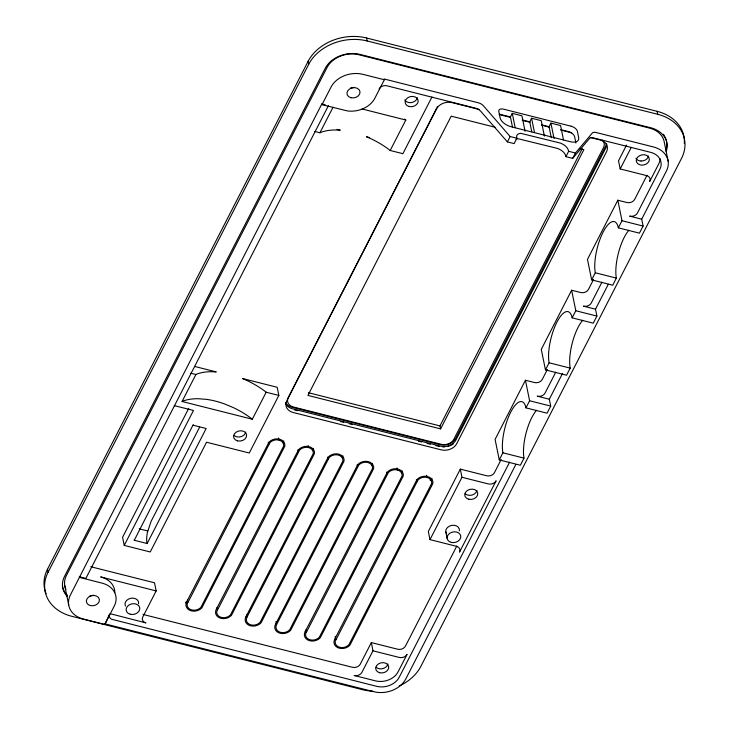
<?xml version="1.0" encoding="UTF-8"?>
<svg xmlns="http://www.w3.org/2000/svg" width="729" height="729" viewBox="0 0 729 729"><rect width="100%" height="100%" fill="white"/><g stroke="black" fill="none" stroke-linecap="round" stroke-linejoin="round"><path stroke-width="1.09" d="M278.997 440.088A7.764 6.014 -11.5 0 0 269.93 442.676L187.198 603.913A7.764 6.014 -11.5 0 0 191.836 609.954A7.764 6.014 -11.5 0 0 200.903 607.375L283.636 446.13A7.764 6.014 -11.5 0 0 278.997 440.088L278.569 438.011M308.604 447.56A7.764 6.014 -11.5 0 0 299.537 450.148L216.805 611.385A7.764 6.014 -11.5 0 0 221.443 617.427A7.764 6.014 -11.5 0 0 230.51 614.848L313.242 453.602A7.764 6.014 -11.5 0 0 308.604 447.56L308.176 445.483M283.098 442.913L283.763 440.954M247.013 617.071L246.411 618.857A7.764 6.014 -11.5 0 0 251.049 624.899A7.764 6.014 -11.5 0 0 260.116 622.311L342.849 461.074A7.764 6.014 -11.5 0 0 338.21 455.033A7.764 6.014 -11.5 0 0 329.144 457.621L247.013 617.071L246.584 614.994M312.705 450.385L313.37 448.426M276.619 624.543L276.009 626.329A7.764 6.014 -11.5 0 0 280.647 632.371A7.764 6.014 -11.5 0 0 289.714 629.783L372.455 468.547A7.764 6.014 -11.5 0 0 367.817 462.505A7.764 6.014 -11.5 0 0 358.75 465.093L276.619 624.543L275.981 621.427M342.302 457.858L342.976 455.889M397.423 469.977A7.764 6.014 -11.5 0 0 388.347 472.565L305.615 633.802A7.764 6.014 -11.5 0 0 310.253 639.843A7.764 6.014 -11.5 0 0 319.32 637.255L402.053 476.019A7.764 6.014 -11.5 0 0 397.423 469.977L396.995 467.89M371.908 465.33L372.583 463.362M427.021 477.449A7.764 6.014 -11.5 0 0 417.954 480.028L335.222 641.274A7.764 6.014 -11.5 0 0 339.86 647.316A7.764 6.014 -11.5 0 0 348.927 644.728L431.659 483.491A7.764 6.014 -11.5 0 0 427.021 477.449L426.602 475.363M401.515 472.802L402.18 470.834M431.121 480.274L431.787 478.306M628.899 230.227A29.98 9.987 -75.8 0 0 616.032 275.881L616.36 278.095L612.752 285.203L591.647 279.872L587.474 259.369L617.818 200.22L626.867 202.507A5.996 4.647 -11.5 0 0 634.658 199.391L647.006 175.315M46.109 593.679A44.979 34.855 -11.5 0 1 47.467 569.276L308.094 61.364A44.979 34.855 -11.5 0 1 366.532 37.99L657.102 111.318A44.979 34.855 -11.5 0 1 684.321 143.586M372.747 691.165A44.979 34.855 -11.5 0 1 362.468 689.67L71.952 616.351A44.979 34.855 -11.5 0 1 48.078 572.247L308.695 64.334L308.094 61.364M79.415 577.395L101.914 583.082A23.374 18.107 -11.4 0 1 114.28 606.018L104.794 624.461L83.443 619.076A24.586 19.054 -11.5 0 1 70.394 594.964L321.853 103.928L325.143 104.785M321.999 104.675L331.012 87.125A24.586 19.054 -11.5 0 1 362.96 74.349L384.347 79.743L374.861 98.215A23.392 18.116 -11.5 0 1 347.341 110.917L321.999 104.675L321.853 103.928M328.442 105.641L85.876 578.407L79.27 576.703M314.755 131.466L319.922 132.769L333.053 107.181M188.72 408.368L122.581 537.264L124.231 545.41L150.238 551.971L206.562 442.23L249.282 453.01L278.843 395.428L266.176 392.229L252.325 419.23L182.059 401.488L195.91 374.496L197.349 373.886A56.971 30.6 27.2 0 1 211.765 371.708L216.249 371.908L194.607 366.432M124.231 545.41L193.477 410.454L174.222 405.616M193.303 425.271L206.152 428.515L147.14 543.524L134.291 540.28L193.231 424.615M104.794 624.461L109.742 613.873M90.77 566.734L154.502 582.781L156.17 590.918L142.766 617.016A5.996 4.647 -11.5 0 0 145.946 622.903L110.453 613.763M369.676 137.581L366.405 136.76L371.425 138.975A56.971 30.6 27.2 0 1 388.338 149.053L390.188 150.484L405.807 120.039L404.577 119.082M431.933 97.021L402.882 153.691L390.188 150.484M437.464 106.726L288.237 397.56A9.595 7.436 -11.5 0 0 293.313 406.973L441.337 444.335A9.595 7.436 -11.5 0 0 453.803 439.341L603.557 147.495A9.595 7.436 -11.5 0 0 602.373 140.159M512.441 126.882L510.418 116.959L512.268 113.36L521.928 115.802L525.071 131.238M591.647 279.872L595.283 272.774L594.955 270.559A29.98 9.987 -75.8 0 1 603.111 232.104A29.98 9.987 -75.8 0 1 617.846 225.944L618.347 227.831L639.424 233.152L643.096 226.054L641.702 219.183L629.637 216.139A5.996 4.647 -11.5 0 0 637.428 213.023L659.818 169.392A17.387 13.477 -11.5 0 0 650.614 152.334L593.524 137.936A5.996 3.226 27.2 0 0 589.87 138.045L572.666 158.375L565.904 156.671L568.656 151.304C568.009 147.185 564.146 144.615 560.555 143.139L521.062 133.416A9.003 4.839 27.2 0 0 516.633 136.35L516.907 138.237L514.145 143.604L507.384 141.9L510.145 136.533L483.491 105.878A5.996 3.217 27.2 0 0 478.37 102.816L384.192 78.996L384.347 79.743M531.76 131.767L529.746 121.834L531.587 118.235L541.255 120.677L544.39 136.113M551.306 137.745L549.065 126.718L550.914 123.119L560.574 125.552L563.49 139.895M572.666 158.375L575.418 153.008L592.641 132.66A5.996 3.226 27.2 0 1 596.295 132.55L653.384 146.93A24.586 19.054 -11.5 0 1 666.397 171.06L641.702 219.183M495.064 127.238L451.205 116.166L307.911 395.41L440.589 428.889L439.988 425.918L582.234 148.698M440.589 428.889L583.874 149.645L579.491 148.543M460.318 469.121L428.333 531.45L429.992 539.615L456.327 546.267A5.996 4.647 -11.5 0 1 459.498 552.145L496.112 480.803A5.996 4.647 -11.5 0 1 488.321 483.919L461.976 477.285L460.318 469.121L486.662 475.764A5.996 4.647 -11.5 0 0 494.453 472.647L501.142 459.616M626.576 145.071L618.511 160.79L620.179 168.946L646.532 175.58A5.996 4.647 -11.5 0 1 649.703 181.466L658.706 163.952A17.387 13.477 -11.5 0 0 660.064 158.649M456.819 546.003L405.452 646.113A5.996 4.647 -11.5 0 1 397.66 649.229L371.343 642.586L360.254 664.174A5.996 4.647 -11.5 0 1 352.462 667.29L144.296 614.747A5.996 4.647 -11.5 0 1 142.957 614.237M620.179 168.946L631.268 147.358M372.966 650.815L361.921 672.357A5.996 4.647 -11.5 0 1 354.13 675.473L375.517 680.868A17.387 13.477 -11.5 0 0 398.107 671.828L407.074 654.323A5.996 4.647 -11.5 0 1 399.273 657.44L372.966 650.815L371.343 642.586M429.992 539.615L461.976 477.285M547.379 369.485L542.276 379.426A5.996 4.647 -11.5 0 1 534.485 382.543L525.436 380.256L495.091 439.405L499.265 459.908L520.369 465.239L524.014 458.14L523.677 455.917A29.98 9.987 -75.8 0 1 536.553 410.272M593.57 279.462L588.467 289.404A5.996 4.647 -11.5 0 1 580.676 292.52L571.627 290.242L541.283 349.391L545.456 369.895L566.561 375.216L570.206 368.118L569.868 365.903A29.98 9.987 -75.8 0 1 582.735 320.25M499.265 459.908L502.91 452.809L502.573 450.595A29.98 9.987 -75.8 0 1 510.737 412.14A29.98 9.987 -75.8 0 1 525.463 405.98L525.964 407.866L547.078 413.188L550.723 406.089L549.32 399.219L562.606 373.33M525.964 407.866L529.609 400.768L525.436 380.256M545.456 369.895L549.092 362.796L548.764 360.573A29.98 9.987 -75.8 0 1 556.929 322.118A29.98 9.987 -75.8 0 1 571.654 315.958L572.156 317.844L593.269 323.175L596.905 316.076L595.511 309.205L608.287 284.301M572.156 317.844L575.801 310.745L571.627 290.242M618.347 227.831L621.992 220.732L617.818 200.22M509.589 462.186L399.219 677.268A17.387 13.477 -11.5 0 1 376.62 686.308L111.573 619.24A5.996 4.647 -11.5 0 1 109.332 615.085M555.753 372.182L545.055 393.068A5.996 4.647 -11.5 0 1 537.264 396.184L549.32 399.219M601.944 282.169L591.246 303.036A5.996 4.647 -11.5 0 1 583.446 306.153L595.511 309.205M515.859 464.437L405.798 678.936A24.586 19.054 -11.5 0 1 373.849 691.712L104.657 623.778M199.646 427.194L151.076 521.372L147.349 532.635A15.828 5.276 -75.8 0 0 146.976 543.05L147.14 543.524M430.001 480.074L431.951 479.026M319.922 132.769L321.38 132.159A56.971 30.6 27.2 0 1 335.805 129.981L340.279 130.19L337.035 129.37M182.059 401.488L183.498 400.886A56.971 30.6 27.2 0 1 197.914 398.708L206.362 399.346A56.971 30.6 27.2 0 1 224.45 403.893L233.544 407.702A56.971 30.6 27.2 0 1 250.457 417.781L252.325 419.23M641.083 161.009L642.796 160.881A6.597 5.103 -11.4 0 0 648.464 156.024M190.725 373.202L195.91 374.496M308.695 64.334A44.979 34.855 -11.5 0 1 367.134 40.961L657.704 114.289A44.979 34.855 -11.5 0 1 681.506 158.421L420.906 666.288A44.979 34.855 -11.5 0 1 399.282 685.971M510.418 116.959L500.759 114.526A5.996 3.226 27.2 0 0 499.365 114.289M522.228 119.939L529.746 121.834M541.556 124.823L549.065 126.718M560.874 129.698L568.392 131.594A5.996 3.226 27.2 0 1 574.625 136.697L575.91 143.021M479.545 109.56L452.135 102.643A11.992 9.295 -11.5 0 0 436.553 108.876L286.798 400.722A11.992 9.295 -11.5 0 0 293.149 412.486L441.173 449.848A11.992 9.295 -11.5 0 0 456.755 443.615L606.51 151.769A11.992 9.295 -11.5 0 0 600.158 139.995L590.29 137.508M499.283 114.544L510.245 117.305M522.31 120.349L529.983 122.29M542.048 125.333L549.721 127.265M560.683 130.035L571.654 132.806M510.145 136.533L516.907 138.237M568.656 151.304L575.418 153.008M621.992 220.732L643.096 226.054M575.801 310.745L596.905 316.076M549.092 362.796L570.206 368.118M529.609 400.768L550.723 406.089M308.403 392.712L439.988 425.918M502.91 452.809L524.014 458.14M294.452 409.917L297.742 410.746M340.507 421.544L343.796 422.373M349.273 423.759L352.563 424.588M418.355 441.191L421.644 442.02M427.13 443.405L430.42 444.234M435.906 445.619L439.195 446.449M139.175 528.817L147.741 530.976M156.17 590.918L100.657 576.921L103.381 577.76A23.374 18.107 -11.4 0 1 114.854 592.713M362.085 108.976L405.807 120.039M595.283 272.774L616.36 278.095M266.176 392.229L264.308 390.78A56.971 30.6 27.2 0 0 247.395 380.702L242.456 378.515L277.184 387.281L278.843 395.428M507.384 141.9L480.73 111.264A5.996 3.217 27.2 0 0 475.6 108.202L386.908 85.785A5.996 4.638 -11.7 0 0 379.116 88.902M635.916 158.257L636.763 159.359A6.597 5.103 -11.4 0 0 641.083 161M637.593 163.451L636.745 162.348A6.597 5.103 -11.4 0 1 641.994 154.885L643.698 154.758A6.597 5.103 -11.4 0 1 648.026 156.407L648.865 157.51A6.597 5.103 -11.4 0 1 643.616 164.973L641.912 165.1A6.597 5.103 -11.4 0 1 637.593 163.442M134.136 539.806L134.291 540.28M668.119 161.073L664.283 142.237A24.586 19.054 -11.5 0 0 649.557 128.104L358.978 54.775A24.586 19.054 -11.5 0 0 327.029 67.551L66.421 575.445A24.586 19.054 -11.5 0 0 65.956 589.406M657.102 111.318L657.704 114.289M565.904 156.671C565.257 152.552 561.385 149.992 557.803 148.516L518.301 138.783A9.003 4.839 27.2 0 0 516.023 139.13M550.914 123.119L554.058 138.556M531.587 118.235L534.503 132.578M512.268 113.36L515.184 127.693M366.532 37.99L367.134 40.961M445.811 531.86L447.15 538.421M416.377 479.6L416.806 481.678M386.771 472.128L387.199 474.205M357.164 464.655L357.593 466.733M327.567 457.183L327.986 459.261M297.961 449.711L298.38 451.789M335.194 636.371L335.832 639.488M268.354 442.239L268.773 444.316M305.797 629.938L306.226 632.016M216.987 607.521L217.406 609.599M187.38 600.049L187.8 602.127M64.717 585.433L68.69 604.952M47.467 569.276L48.078 572.247M476.894 490.362A6.597 5.103 -11.5 0 1 472.073 495.027A6.597 5.103 -11.5 0 1 465.202 493.697M245.737 432.024A6.597 5.112 -11.5 0 1 240.916 436.689A6.597 5.112 -11.5 0 1 234.045 435.359M453.356 443.925A14.389 11.154 -11.5 0 1 447.433 446.467M444.644 446.895A14.389 11.154 -11.5 0 1 442.785 446.941M285.686 402.7A11.992 9.295 -11.5 0 0 292.083 407.292L440.116 444.644A11.992 9.295 -11.5 0 0 455.698 438.411L605.453 146.565A11.992 9.295 -11.5 0 0 606.273 144.142M285.376 402.663A11.992 9.295 -11.5 0 0 292.393 408.778L440.416 446.13A11.992 9.295 -11.5 0 0 455.999 439.897L605.753 148.051A11.992 9.295 -11.5 0 0 606.674 143.987M387.855 663.9A6.597 5.112 -11.6 0 1 383.026 668.566A6.597 5.112 -11.6 0 1 376.155 667.245M446.266 533.191A6.898 5.34 -11.5 0 1 451.752 525.372A6.898 5.34 -11.5 0 1 459.379 530.849M125.488 606.054A6.898 5.34 -11.5 0 1 130.974 598.245A6.898 5.34 -11.5 0 1 138.601 603.712M353.92 87.316A6.597 5.112 -11.5 0 1 350.558 87.917M417.298 97.668A6.597 5.112 -11.5 0 1 411.63 102.534A6.597 5.112 -11.5 0 1 404.75 99.909M93.33 595.165A6.597 5.112 -11.4 0 1 89.968 595.766M186.67 603.712A8.967 6.953 -11.5 0 1 185.521 602.218M67.597 595.547A26.982 20.913 -11.5 0 1 62.357 585.861M664.875 136.633A26.982 20.913 -11.5 0 1 665.905 150.083M663.354 134.282A26.982 20.913 -11.5 0 1 664.42 135.831M67.214 596.34A26.982 20.913 -11.5 0 1 64.535 576.384L325.143 68.48A26.982 20.913 -11.5 0 1 360.208 54.456L650.778 127.785A26.982 20.913 -11.5 0 1 666.206 151.568M186.67 601.917L186.004 603.876A8.967 6.953 -11.5 0 0 191.372 610.866A8.967 6.953 -11.5 0 0 201.851 607.877L284.82 446.166A8.967 6.953 -11.5 0 0 279.462 439.177A8.967 6.953 -11.5 0 0 268.983 442.175L186.67 601.917M216.276 609.38L215.611 611.349A8.967 6.953 -11.5 0 0 220.969 618.338A8.967 6.953 -11.5 0 0 231.458 615.349L314.427 453.638A8.967 6.953 -11.5 0 0 309.069 446.649A8.967 6.953 -11.5 0 0 298.589 449.638L216.276 609.38M245.883 616.852L245.217 618.821A8.967 6.953 -11.5 0 0 250.576 625.81A8.967 6.953 -11.5 0 0 261.064 622.821L344.033 461.111A8.967 6.953 -11.5 0 0 338.675 454.121A8.967 6.953 -11.5 0 0 328.196 457.11L245.883 616.852M275.489 624.325L274.824 626.293A8.967 6.953 -11.5 0 0 280.182 633.282A8.967 6.953 -11.5 0 0 290.661 630.293L373.64 468.583A8.967 6.953 -11.5 0 0 368.282 461.594A8.967 6.953 -11.5 0 0 357.802 464.583L275.489 624.325M305.096 631.797L304.43 633.765A8.967 6.953 -11.5 0 0 309.789 640.755A8.967 6.953 -11.5 0 0 320.268 637.766L403.246 476.055A8.967 6.953 -11.5 0 0 397.888 469.066A8.967 6.953 -11.5 0 0 387.4 472.055L305.096 631.797M334.702 639.269L334.037 641.238A8.967 6.953 -11.5 0 0 339.395 648.227A8.967 6.953 -11.5 0 0 349.874 645.238L432.853 483.527A8.967 6.953 -11.5 0 0 427.495 476.538A8.967 6.953 -11.5 0 0 417.006 479.527L334.702 639.269M571.144 126.217L503.52 109.15A5.996 3.226 27.2 0 0 498.791 111.482L500.076 117.806A10.498 5.641 27.2 0 0 510.993 126.728L570.397 141.727A10.498 5.641 27.2 0 0 578.671 137.644L577.386 131.32A5.996 3.226 27.2 0 0 571.144 126.217M468.711 499.228A6.597 5.112 -11.5 0 0 477.741 493.123A6.597 5.112 -11.5 0 0 467.298 490.489A6.597 5.112 -11.5 0 0 468.711 499.228M237.545 440.872A6.597 5.112 -11.5 0 0 246.584 434.776A6.597 5.112 -11.5 0 0 236.132 432.142A6.597 5.112 -11.5 0 0 237.545 440.872M350.95 97.732A6.597 5.112 -11.5 0 0 359.98 91.626A6.597 5.112 -11.5 0 0 349.537 88.993A6.597 5.112 -11.5 0 0 350.95 97.732M379.672 672.749A6.597 5.112 -11.6 0 0 388.703 666.643A6.597 5.112 -11.6 0 0 378.26 664.01A6.597 5.112 -11.6 0 0 379.672 672.749M409.106 106.516A6.597 5.112 -11.5 0 0 418.136 100.411A6.597 5.112 -11.5 0 0 407.693 97.777A6.597 5.112 -11.5 0 0 409.106 106.516M451.278 542.394A6.898 5.34 -11.5 0 0 460.728 536.006A6.898 5.34 -11.5 0 0 449.802 533.254A6.898 5.34 -11.5 0 0 451.278 542.394M130.3 614.265A6.898 5.34 -11.5 0 0 139.749 607.886A6.898 5.34 -11.5 0 0 128.823 605.125A6.898 5.34 -11.5 0 0 130.3 614.265M90.35 605.571A6.597 5.112 -11.4 0 0 99.381 599.466A6.597 5.112 -11.4 0 0 88.929 596.832A6.597 5.112 -11.4 0 0 90.35 605.571"/></g></svg>
